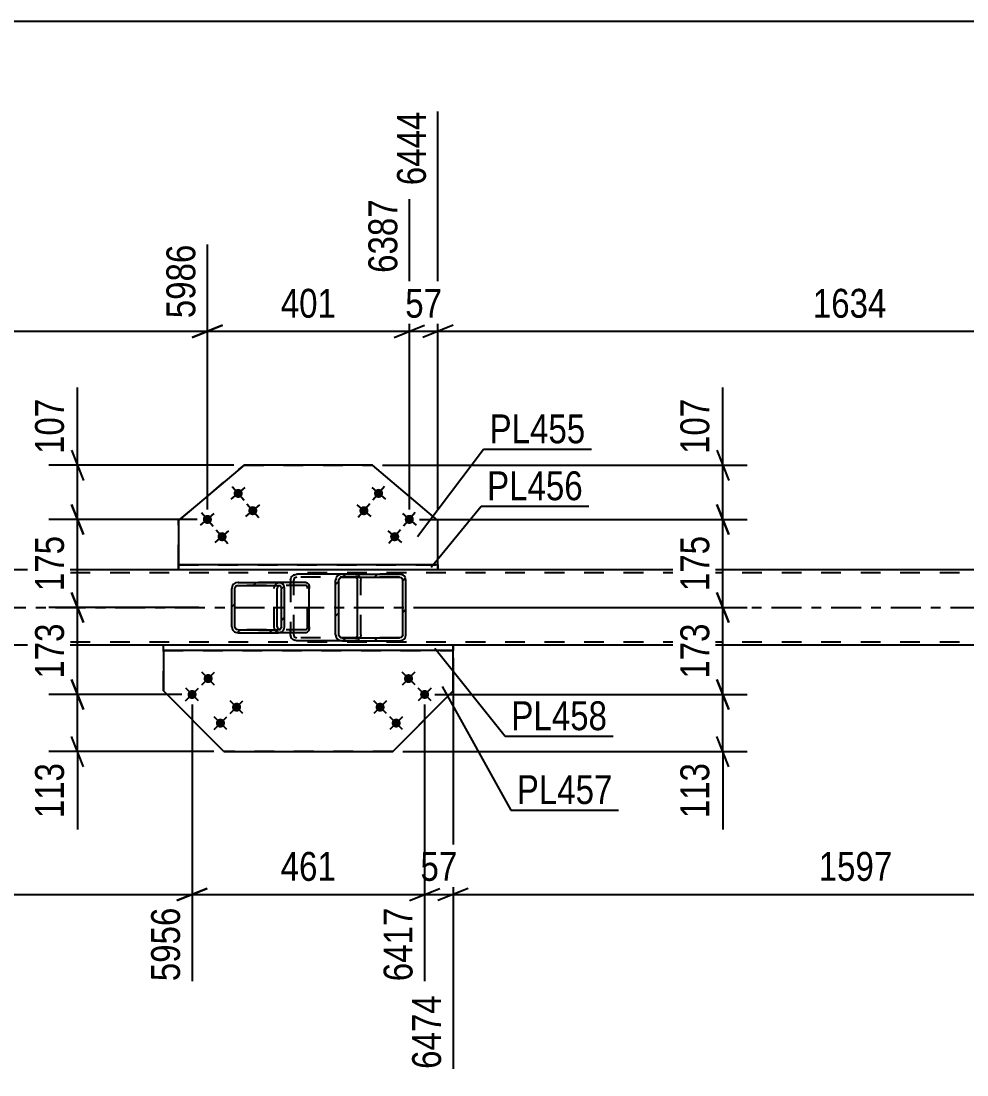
# Model space of a CAD drawing. Header units: millimetres. Extents: x 0 to 1189, y 0 to 841.
# Drawn here: x 353 to 446.9, y 301.8 to 406.4 of the extents above; entities that cross this region are included whole.
import ezdxf

# ---------------------------------------------------------------- set-up
doc = ezdxf.new("R2010")
doc.units = ezdxf.units.MM
doc.linetypes.add('DXK_LINE_DOT2', pattern=[3.9198, 1.9599, -1.9599])
doc.linetypes.add('DXK_LINE_DOT3', pattern=[5.9187, 2.979, -0.9799, 0.9799, -0.9799])
doc.styles.add('Arial Narrow', font='ARIALN.TTF', dxfattribs={"height": 0.2})

# ---------------------------------------------------------------- blocks, each defined once
blk = doc.blocks.new('Part-570348649-49617 - 49615')
at = {"linetype": 'Continuous'}
h = blk.add_hatch(dxfattribs=at)
h.set_pattern_fill('', scale=0.7, style=0, pattern_type=0)
h.set_pattern_definition([(45, (379.1143, 350.3297), (-1.57154, 1.57154), [])])
h.paths.add_polyline_path([(379.16, 350.1), (379.11, 350.33), (378.98, 350.52), (378.77, 350.65), (378.53, 350.7), (374.54, 350.7), (374.3, 350.65), (374.09, 350.52), (373.96, 350.33), (373.91, 350.1), (373.91, 346.3), (373.96, 346.07), (374.09, 345.88), (374.3, 345.75), (374.54, 345.7), (378.53, 345.7), (378.77, 345.75), (378.98, 345.88), (379.11, 346.07), (379.16, 346.3)])
h.paths.add_polyline_path([(378.82, 346.19), (378.75, 346.09), (378.65, 346.02), (378.53, 346), (374.54, 346), (374.42, 346.02), (374.32, 346.09), (374.25, 346.19), (374.22, 346.3), (374.22, 350.1), (374.25, 350.21), (374.32, 350.31), (374.42, 350.38), (374.54, 350.4), (378.53, 350.4), (378.65, 350.38), (378.75, 350.31), (378.82, 350.21), (378.85, 350.1), (378.85, 346.3)])
at = {"color": 2, "linetype": 'Continuous'}
for p, q in [((374.54, 350.7), (374.3, 350.65)), ((374.32, 350.31), (374.42, 350.38)), ((374.42, 350.38), (374.54, 350.4)), ((374.54, 350.7), (378.53, 350.7)), ((374.54, 350.4), (378.53, 350.4)), ((378.62, 350.38), (378.52, 350.31)), ((381.29, 350.7), (378.53, 350.7)), ((378.77, 350.65), (378.53, 350.7)), ((378.53, 350.4), (378.65, 350.38)), ((378.62, 350.38), (378.64, 350.38)), ((378.65, 350.38), (378.75, 350.31)), ((381.29, 350.7), (381.41, 350.65)), ((381.41, 350.65), (381.52, 350.52)), ((381.52, 350.52), (381.59, 350.33)), ((373.96, 350.33), (373.91, 350.1)), ((373.91, 346.3), (373.91, 350.1)), ((374.22, 350.1), (374.25, 350.21)), ((374.22, 346.3), (374.22, 350.1)), ((374.25, 350.21), (374.32, 350.31)), ((378.45, 350.21), (378.42, 350.1)), ((378.42, 346.3), (378.42, 350.1)), ((378.52, 350.31), (378.45, 350.21)), ((378.75, 350.31), (378.82, 350.21)), ((378.82, 350.21), (378.85, 350.1)), ((378.85, 346.3), (378.85, 350.1)), ((379.16, 350.1), (379.11, 350.33)), ((379.16, 346.3), (379.16, 350.1)), ((381.59, 350.33), (381.61, 350.1)), ((381.61, 346.3), (381.61, 350.1)), ((373.91, 346.3), (373.96, 346.07)), ((374.25, 346.19), (374.22, 346.3)), ((374.32, 346.09), (374.25, 346.19)), ((378.42, 346.3), (378.45, 346.19)), ((378.45, 346.19), (378.52, 346.09)), ((378.82, 346.19), (378.75, 346.09)), ((378.85, 346.3), (378.82, 346.19)), ((379.11, 346.07), (379.16, 346.3)), ((381.61, 346.3), (381.59, 346.07)), ((374.3, 345.75), (374.54, 345.7)), ((374.42, 346.02), (374.32, 346.09)), ((374.54, 346), (374.42, 346.02)), ((374.54, 346), (378.53, 346)), ((374.54, 345.7), (378.53, 345.7)), ((378.52, 346.09), (378.62, 346.02)), ((378.65, 346.02), (378.53, 346)), ((378.53, 345.7), (378.77, 345.75)), ((381.29, 345.7), (378.53, 345.7)), ((378.62, 346.02), (378.64, 346.02)), ((378.75, 346.09), (378.65, 346.02)), ((381.41, 345.75), (381.29, 345.7)), ((381.52, 345.88), (381.41, 345.75)), ((381.59, 346.07), (381.52, 345.88))]:
    blk.add_line(p, q, dxfattribs=at)
at = {"color": 7, "linetype": 'DXK_LINE_DOT2'}
for p, q in [((378.53, 350.7), (374.54, 350.7)), ((381.29, 350.4), (374.54, 350.4)), ((378.5, 350.65), (378.74, 350.7)), ((378.64, 350.38), (378.74, 350.4)), ((379.75, 350.4), (379.75, 350.7)), ((381.35, 350.38), (381.29, 350.4)), ((381.4, 350.31), (381.35, 350.38)), ((378.11, 350.1), (378.16, 350.33)), ((378.11, 346.3), (378.11, 350.1)), ((381.44, 350.21), (381.4, 350.31)), ((381.45, 350.1), (381.44, 350.21)), ((381.45, 346.3), (381.45, 350.1)), ((378.16, 346.07), (378.11, 346.3)), ((381.4, 346.09), (381.44, 346.19)), ((381.44, 346.19), (381.45, 346.3)), ((381.29, 346), (374.54, 346)), ((378.53, 345.7), (374.54, 345.7)), ((378.74, 345.7), (378.5, 345.75)), ((378.64, 346.02), (378.74, 346)), ((379.75, 345.7), (379.75, 346)), ((381.29, 346), (381.35, 346.02)), ((381.35, 346.02), (381.4, 346.09))]:
    blk.add_line(p, q, dxfattribs=at)
at = {"color": 2, "linetype": 'Continuous'}
for centre, start, end in [((374.52, 350.08), 111.1027, 156.0528), ((378.55, 350.08), 23.9472, 68.8973), ((374.52, 346.32), 203.9472, 248.8973), ((378.55, 346.32), 291.1027, 336.0528)]:
    blk.add_arc(centre, 0.616, start, end, dxfattribs=at)
at = {"color": 7, "linetype": 'DXK_LINE_DOT2'}
for centre, start, end in [((378.72, 350.08), 111.1035, 156.0537), ((378.72, 346.32), 203.9463, 248.8965)]:
    blk.add_arc(centre, 0.616, start, end, dxfattribs=at)
blk = doc.blocks.new('Part-570348649-49694 - 49615')
at = {"color": 2, "linetype": 'Continuous'}
for p, q in [((368.65, 351.95), (368.65, 352.45)), ((394.38, 352.45), (368.65, 352.45)), ((394.38, 351.95), (394.38, 352.45)), ((394.38, 352.45), (394.38, 351.95)), ((394.38, 351.95), (368.65, 351.95))]:
    blk.add_line(p, q, dxfattribs=at)
at = {"color": 7, "linetype": 'DXK_LINE_DOT2'}
for p, q in [((368.65, 352.45), (368.65, 351.95)), ((368.65, 352.45), (368.65, 352.45)), ((394.38, 352.45), (394.38, 352.45)), ((394.38, 352.45), (394.38, 352.45)), ((368.65, 351.95), (368.65, 351.95)), ((394.38, 351.95), (394.38, 351.95)), ((394.38, 351.95), (394.38, 351.95))]:
    blk.add_line(p, q, dxfattribs=at)
blk = doc.blocks.new('Part-570348649-49796 - 49615')
at = {"color": 2, "linetype": 'Continuous'}
for p, q in [((375.14, 362.32), (368.65, 356.83)), ((387.89, 362.32), (375.14, 362.32)), ((375.14, 362.32), (375.14, 362.32)), ((394.38, 356.83), (387.89, 362.32)), ((368.65, 356.83), (368.65, 352.45)), ((368.65, 356.83), (368.65, 356.83)), ((394.38, 352.45), (394.38, 356.83))]:
    blk.add_line(p, q, dxfattribs=at)
at = {"color": 7, "linetype": 'DXK_LINE_DOT2'}
for p, q in [((368.65, 356.83), (375.14, 362.32)), ((375.14, 362.32), (387.89, 362.32)), ((368.65, 352.45), (368.65, 356.83)), ((394.38, 352.45), (394.38, 356.83)), ((368.65, 352.45), (394.38, 352.45)), ((368.65, 352.45), (368.65, 352.45)), ((394.38, 352.45), (368.65, 352.45)), ((394.38, 352.45), (394.38, 352.45))]:
    blk.add_line(p, q, dxfattribs=at)
blk = doc.blocks.new('Part-570348649-49625 - 49615')
at = {"linetype": 'Continuous'}
h = blk.add_hatch(dxfattribs=at)
h.set_pattern_fill('', scale=0.7, style=0, pattern_type=0)
h.set_pattern_definition([(45, (391.1554, 351.1297), (-1.57154, 1.57154), [])])
h.paths.add_polyline_path([(391.2, 350.9), (391.16, 351.13), (391.02, 351.32), (390.81, 351.45), (390.57, 351.5), (384.86, 351.5), (384.62, 351.45), (384.41, 351.32), (384.27, 351.13), (384.22, 350.9), (384.22, 345.5), (384.27, 345.27), (384.41, 345.08), (384.62, 344.95), (384.86, 344.9), (390.57, 344.9), (390.81, 344.95), (391.02, 345.08), (391.16, 345.27), (391.2, 345.5)])
h.paths.add_polyline_path([(390.86, 345.39), (390.79, 345.29), (390.69, 345.22), (390.57, 345.2), (384.86, 345.2), (384.74, 345.22), (384.63, 345.29), (384.57, 345.39), (384.54, 345.5), (384.54, 350.9), (384.57, 351.01), (384.63, 351.11), (384.74, 351.18), (384.86, 351.2), (390.57, 351.2), (390.69, 351.18), (390.79, 351.11), (390.86, 351.01), (390.89, 350.9), (390.89, 345.5)])
at = {"color": 2, "linetype": 'Continuous'}
for p, q in [((380.14, 351.45), (380.38, 351.5)), ((384.86, 351.5), (380.38, 351.5)), ((384.86, 351.5), (384.62, 351.45)), ((384.86, 351.5), (390.57, 351.5)), ((390.81, 351.45), (390.57, 351.5)), ((379.75, 350.9), (379.8, 351.13)), ((379.75, 350.9), (379.75, 350.7)), ((384.27, 351.13), (384.22, 350.9)), ((384.22, 345.5), (384.22, 350.9)), ((384.54, 350.9), (384.57, 351.01)), ((384.54, 345.5), (384.54, 350.9)), ((384.57, 351.01), (384.63, 351.11)), ((384.63, 351.11), (384.74, 351.18)), ((384.74, 351.18), (384.86, 351.2)), ((384.86, 351.2), (390.57, 351.2)), ((386.22, 351.18), (386.09, 351.2)), ((386.32, 351.11), (386.22, 351.18)), ((386.39, 351.01), (386.32, 351.11)), ((386.41, 350.9), (386.39, 351.01)), ((386.41, 345.5), (386.41, 350.9)), ((390.57, 351.2), (390.69, 351.18)), ((390.69, 351.18), (390.79, 351.11)), ((390.79, 351.11), (390.86, 351.01)), ((390.86, 351.01), (390.89, 350.9)), ((390.89, 345.5), (390.89, 350.9)), ((391.2, 350.9), (391.16, 351.13)), ((391.2, 345.5), (391.2, 350.9)), ((379.75, 345.5), (379.75, 345.7)), ((379.8, 345.27), (379.75, 345.5)), ((384.22, 345.5), (384.27, 345.27)), ((384.57, 345.39), (384.54, 345.5)), ((384.63, 345.29), (384.57, 345.39)), ((384.74, 345.22), (384.63, 345.29)), ((384.86, 345.2), (384.74, 345.22)), ((384.86, 345.2), (390.57, 345.2)), ((386.09, 345.2), (386.22, 345.22)), ((386.22, 345.22), (386.32, 345.29)), ((386.32, 345.29), (386.39, 345.39)), ((386.39, 345.39), (386.41, 345.5)), ((390.69, 345.22), (390.57, 345.2)), ((390.79, 345.29), (390.69, 345.22)), ((390.86, 345.39), (390.79, 345.29)), ((390.89, 345.5), (390.86, 345.39)), ((391.16, 345.27), (391.2, 345.5)), ((380.38, 344.9), (380.14, 344.95)), ((384.86, 344.9), (380.38, 344.9)), ((384.62, 344.95), (384.86, 344.9)), ((384.86, 344.9), (390.57, 344.9)), ((390.57, 344.9), (390.81, 344.95))]:
    blk.add_line(p, q, dxfattribs=at)
at = {"color": 7, "linetype": 'DXK_LINE_DOT2'}
for p, q in [((390.57, 351.5), (384.86, 351.5)), ((386.09, 351.5), (386.34, 351.45)), ((379.75, 350.7), (379.75, 345.7)), ((380.09, 351.01), (380.07, 350.9)), ((380.07, 345.5), (380.07, 350.9)), ((380.16, 351.11), (380.09, 351.01)), ((380.26, 351.18), (380.16, 351.11)), ((380.38, 351.2), (380.26, 351.18)), ((390.57, 351.2), (380.38, 351.2)), ((386.68, 351.13), (386.73, 350.9)), ((386.73, 345.5), (386.73, 350.9)), ((380.07, 345.5), (380.09, 345.39)), ((380.09, 345.39), (380.16, 345.29)), ((380.16, 345.29), (380.26, 345.22)), ((380.26, 345.22), (380.38, 345.2)), ((390.57, 345.2), (380.38, 345.2)), ((386.73, 345.5), (386.68, 345.27)), ((386.09, 344.9), (384.86, 344.9)), ((386.34, 344.95), (386.09, 344.9)), ((386.09, 344.9), (390.57, 344.9))]:
    blk.add_line(p, q, dxfattribs=at)
at = {"color": 2, "linetype": 'Continuous'}
for centre, start, end in [((380.36, 350.88), 110.9282, 155.8647), ((384.84, 350.88), 110.9291, 155.8657), ((390.59, 350.88), 24.1343, 69.0709), ((380.36, 345.52), 204.1353, 249.0718), ((384.84, 345.52), 204.1343, 249.0709), ((390.59, 345.52), 290.9291, 335.8657)]:
    blk.add_arc(centre, 0.618, start, end, dxfattribs=at)
at = {"color": 7, "linetype": 'DXK_LINE_DOT2'}
for centre, start, end in [((386.12, 350.88), 24.1353, 69.0718), ((386.12, 345.52), 290.9282, 335.8647)]:
    blk.add_arc(centre, 0.618, start, end, dxfattribs=at)
blk = doc.blocks.new('Part-570348649-49631 - 49615')
at = {"color": 7, "linetype": 'DXK_LINE_DOT2'}
for p, q in [((975.29, 351.65), (143.37, 351.65)), ((394.38, 351.95), (368.65, 351.95)), ((975.29, 344.75), (143.37, 344.75)), ((395.88, 344.45), (367.15, 344.45))]:
    blk.add_line(p, q, dxfattribs=at)
at = {"color": 2, "linetype": 'Continuous'}
for p, q in [((368.65, 351.95), (290.51, 351.95)), ((473.21, 351.95), (394.38, 351.95)), ((367.15, 344.45), (290.39, 344.45)), ((472.91, 344.45), (395.88, 344.45))]:
    blk.add_line(p, q, dxfattribs=at)
at = {"color": 7, "linetype": 'DXK_LINE_DOT3'}
blk.add_line((143.37, 348.2), (975.29, 348.2), dxfattribs=at)
blk = doc.blocks.new('Part-570348649-49678 - 49615')
at = {"color": 2, "linetype": 'Continuous'}
for p, q in [((395.88, 344.45), (367.15, 344.45)), ((367.15, 343.95), (367.15, 344.45)), ((395.88, 343.95), (395.88, 344.45)), ((395.88, 344.45), (395.88, 343.95)), ((395.88, 343.95), (367.15, 343.95))]:
    blk.add_line(p, q, dxfattribs=at)
at = {"color": 7, "linetype": 'DXK_LINE_DOT2'}
for p, q in [((367.15, 343.95), (367.15, 344.45)), ((395.88, 344.45), (395.88, 344.45)), ((395.88, 344.45), (395.88, 344.45)), ((395.88, 343.95), (395.88, 343.95)), ((395.88, 343.95), (395.88, 343.95))]:
    blk.add_line(p, q, dxfattribs=at)
blk = doc.blocks.new('Part-570348649-49788 - 49615')
at = {"color": 2, "linetype": 'Continuous'}
for p, q in [((367.15, 343.95), (367.15, 339.93)), ((395.88, 339.93), (395.88, 343.95)), ((373.14, 333.9), (367.15, 339.93)), ((389.89, 333.9), (395.88, 339.93)), ((395.88, 339.93), (395.88, 339.93)), ((373.14, 333.9), (389.89, 333.9)), ((389.89, 333.9), (389.89, 333.9))]:
    blk.add_line(p, q, dxfattribs=at)
at = {"color": 7, "linetype": 'DXK_LINE_DOT2'}
for p, q in [((395.88, 343.95), (367.15, 343.95)), ((367.15, 343.95), (367.15, 343.95)), ((367.15, 343.95), (395.88, 343.95)), ((367.15, 339.93), (367.15, 343.95)), ((395.88, 343.95), (395.88, 343.95)), ((395.88, 339.93), (395.88, 343.95)), ((395.88, 339.93), (389.89, 333.9)), ((389.89, 333.9), (373.14, 333.9))]:
    blk.add_line(p, q, dxfattribs=at)
blk = doc.blocks.new('Bolt-570348649-49869 - 49615')
at = {"linetype": 'Continuous'}
for points in [[(371.89, 340.83), (371.82, 340.77), (371.74, 340.73), (371.65, 340.71), (371.55, 340.7), (371.46, 340.72), (371.37, 340.75), (371.29, 340.8), (371.23, 340.87), (371.18, 340.95), (371.14, 341.04), (371.13, 341.13), (371.13, 341.22), (371.16, 341.31), (371.2, 341.4), (371.26, 341.47), (371.33, 341.53), (371.42, 341.57), (371.51, 341.6), (371.6, 341.6), (371.7, 341.59), (371.78, 341.55), (371.86, 341.5), (371.93, 341.43), (371.98, 341.35), (372.01, 341.27), (372.03, 341.17), (372.02, 341.08), (372, 340.99), (371.95, 340.9)], [(370.3, 339.25), (370.22, 339.19), (370.14, 339.15), (370.05, 339.12), (369.96, 339.12), (369.86, 339.13), (369.77, 339.17), (369.7, 339.22), (369.63, 339.28), (369.58, 339.36), (369.55, 339.45), (369.53, 339.54), (369.54, 339.64), (369.56, 339.73), (369.6, 339.81), (369.66, 339.89), (369.74, 339.94), (369.82, 339.99), (369.91, 340.01), (370.01, 340.02), (370.1, 340), (370.19, 339.97), (370.26, 339.91), (370.33, 339.85), (370.38, 339.77), (370.42, 339.68), (370.43, 339.59), (370.42, 339.49), (370.4, 339.4), (370.36, 339.32)], [(374.71, 337.99), (374.64, 337.93), (374.56, 337.89), (374.46, 337.87), (374.37, 337.86), (374.28, 337.88), (374.19, 337.91), (374.11, 337.96), (374.04, 338.03), (373.99, 338.11), (373.96, 338.2), (373.95, 338.29), (373.95, 338.38), (373.98, 338.48), (374.02, 338.56), (374.08, 338.63), (374.15, 338.69), (374.24, 338.73), (374.33, 338.76), (374.42, 338.76), (374.51, 338.75), (374.6, 338.71), (374.68, 338.66), (374.75, 338.59), (374.8, 338.52), (374.83, 338.43), (374.84, 338.33), (374.84, 338.24), (374.81, 338.15), (374.77, 338.07)], [(373.12, 336.41), (373.04, 336.35), (372.96, 336.31), (372.87, 336.28), (372.77, 336.28), (372.68, 336.29), (372.59, 336.33), (372.51, 336.38), (372.45, 336.45), (372.4, 336.52), (372.36, 336.61), (372.35, 336.71), (372.35, 336.8), (372.38, 336.89), (372.42, 336.97), (372.48, 337.05), (372.55, 337.11), (372.64, 337.15), (372.73, 337.17), (372.82, 337.18), (372.92, 337.16), (373, 337.13), (373.08, 337.08), (373.15, 337.01), (373.2, 336.93), (373.23, 336.84), (373.25, 336.75), (373.24, 336.66), (373.22, 336.56), (373.18, 336.48)]]:
    blk.add_hatch(color=1, dxfattribs=at).paths.add_polyline_path(points)
at = {"color": 1, "linetype": 'Continuous'}
for p, q in [((370.94, 340.52), (372.22, 341.79)), ((372.21, 340.51), (370.94, 341.79)), ((369.34, 338.93), (370.62, 340.2)), ((370.61, 338.93), (369.35, 340.2)), ((373.76, 337.68), (375.03, 338.95)), ((375.03, 337.67), (373.76, 338.95)), ((373.43, 336.09), (372.16, 337.37)), ((372.16, 336.09), (373.44, 337.36))]:
    blk.add_line(p, q, dxfattribs=at)
blk = doc.blocks.new('Bolt-570348649-49870 - 49615')
at = {"linetype": 'Continuous'}
for points in [[(391.14, 340.83, -1), (391.77, 341.47, -1)], [(392.74, 339.25, -1), (393.37, 339.89, -1)], [(388.32, 337.99, -1), (388.96, 338.63, -1)], [(389.92, 336.41, -1), (390.55, 337.05, -1)]]:
    blk.add_hatch(color=1, dxfattribs=at).paths.add_polyline_path(points)
at = {"color": 1, "linetype": 'Continuous'}
for p, q in [((392.1, 340.52), (390.82, 341.79)), ((392.09, 341.79), (390.82, 340.51)), ((393.69, 338.93), (392.41, 340.2)), ((393.69, 340.2), (392.42, 338.93)), ((389.28, 337.68), (388, 338.95)), ((389.27, 338.95), (388, 337.67)), ((390.87, 337.37), (389.6, 336.09)), ((390.87, 336.09), (389.6, 337.36))]:
    blk.add_line(p, q, dxfattribs=at)
blk = doc.blocks.new('Bolt-570348649-49888 - 49615')
at = {"linetype": 'Continuous'}
for points in [[(388.83, 359.24), (388.76, 359.17), (388.68, 359.12), (388.59, 359.09), (388.5, 359.08), (388.4, 359.08), (388.31, 359.11), (388.23, 359.15), (388.16, 359.22), (388.1, 359.29), (388.06, 359.37), (388.04, 359.47), (388.03, 359.56), (388.05, 359.65), (388.09, 359.74), (388.14, 359.82), (388.21, 359.88), (388.29, 359.93), (388.37, 359.96), (388.47, 359.98), (388.56, 359.97), (388.65, 359.94), (388.74, 359.9), (388.81, 359.84), (388.86, 359.76), (388.91, 359.68), (388.93, 359.59), (388.93, 359.49), (388.91, 359.4), (388.88, 359.31)], [(387.37, 357.52), (387.3, 357.45), (387.22, 357.4), (387.14, 357.37), (387.04, 357.36), (386.95, 357.37), (386.86, 357.39), (386.78, 357.44), (386.7, 357.5), (386.65, 357.57), (386.61, 357.66), (386.58, 357.75), (386.58, 357.84), (386.6, 357.94), (386.63, 358.02), (386.69, 358.1), (386.75, 358.16), (386.83, 358.21), (386.92, 358.25), (387.01, 358.26), (387.11, 358.25), (387.2, 358.23), (387.28, 358.18), (387.35, 358.12), (387.41, 358.05), (387.45, 357.96), (387.47, 357.87), (387.48, 357.78), (387.46, 357.68), (387.43, 357.6)], [(391.88, 356.65), (391.81, 356.59), (391.73, 356.54), (391.64, 356.51), (391.55, 356.49), (391.46, 356.5), (391.37, 356.53), (391.28, 356.57), (391.21, 356.63), (391.15, 356.71), (391.11, 356.79), (391.09, 356.88), (391.09, 356.98), (391.1, 357.07), (391.14, 357.16), (391.19, 357.23), (391.26, 357.3), (391.34, 357.35), (391.43, 357.38), (391.52, 357.39), (391.62, 357.39), (391.71, 357.36), (391.79, 357.32), (391.86, 357.25), (391.92, 357.18), (391.96, 357.1), (391.98, 357), (391.98, 356.91), (391.97, 356.82), (391.93, 356.73)], [(390.43, 354.93), (390.36, 354.87), (390.28, 354.82), (390.19, 354.79), (390.1, 354.78), (390, 354.78), (389.91, 354.81), (389.83, 354.85), (389.76, 354.91), (389.7, 354.99), (389.66, 355.07), (389.64, 355.16), (389.63, 355.26), (389.65, 355.35), (389.69, 355.44), (389.74, 355.52), (389.81, 355.58), (389.89, 355.63), (389.98, 355.66), (390.07, 355.68), (390.16, 355.67), (390.25, 355.64), (390.34, 355.6), (390.41, 355.54), (390.47, 355.46), (390.51, 355.38), (390.53, 355.29), (390.53, 355.19), (390.51, 355.1), (390.48, 355.01)]]:
    blk.add_hatch(color=1, dxfattribs=at).paths.add_polyline_path(points)
at = {"color": 1, "linetype": 'Continuous'}
for p, q in [((387.8, 360.11), (389.17, 358.95)), ((389.06, 360.21), (387.9, 358.84)), ((386.34, 358.39), (387.72, 357.23)), ((387.61, 358.5), (386.45, 357.12)), ((390.85, 357.52), (392.22, 356.36)), ((392.12, 357.63), (390.95, 356.26)), ((389.4, 355.81), (390.77, 354.64)), ((390.66, 355.91), (389.5, 354.54))]:
    blk.add_line(p, q, dxfattribs=at)
blk = doc.blocks.new('Bolt-570348649-49889 - 49615')
at = {"linetype": 'Continuous'}
for points in [[(374.9, 359.82), (374.95, 359.74), (374.99, 359.65), (375, 359.56), (375, 359.47), (374.98, 359.37), (374.94, 359.29), (374.88, 359.22), (374.81, 359.15), (374.73, 359.11), (374.64, 359.08), (374.54, 359.08), (374.45, 359.09), (374.36, 359.12), (374.28, 359.17), (374.21, 359.24), (374.16, 359.31), (374.12, 359.4), (374.11, 359.49), (374.11, 359.59), (374.13, 359.68), (374.17, 359.76), (374.23, 359.84), (374.3, 359.9), (374.38, 359.94), (374.48, 359.97), (374.57, 359.98), (374.66, 359.96), (374.75, 359.93), (374.83, 359.88)], [(376.35, 358.1), (376.4, 358.02), (376.44, 357.94), (376.46, 357.84), (376.45, 357.75), (376.43, 357.66), (376.39, 357.57), (376.33, 357.5), (376.26, 357.44), (376.18, 357.39), (376.09, 357.37), (375.99, 357.36), (375.9, 357.37), (375.81, 357.4), (375.73, 357.45), (375.66, 357.52), (375.61, 357.6), (375.58, 357.68), (375.56, 357.78), (375.56, 357.87), (375.58, 357.96), (375.63, 358.05), (375.68, 358.12), (375.76, 358.18), (375.84, 358.23), (375.93, 358.25), (376.02, 358.26), (376.12, 358.25), (376.2, 358.21), (376.28, 358.16)], [(371.85, 357.23), (371.9, 357.16), (371.93, 357.07), (371.95, 356.98), (371.95, 356.88), (371.92, 356.79), (371.88, 356.71), (371.83, 356.63), (371.75, 356.57), (371.67, 356.53), (371.58, 356.5), (371.49, 356.49), (371.39, 356.51), (371.31, 356.54), (371.23, 356.59), (371.16, 356.65), (371.1, 356.73), (371.07, 356.82), (371.05, 356.91), (371.06, 357), (371.08, 357.1), (371.12, 357.18), (371.18, 357.25), (371.25, 357.32), (371.33, 357.36), (371.42, 357.39), (371.52, 357.39), (371.61, 357.38), (371.7, 357.35), (371.78, 357.3)], [(373.3, 355.52), (373.35, 355.44), (373.39, 355.35), (373.4, 355.26), (373.4, 355.16), (373.38, 355.07), (373.34, 354.99), (373.28, 354.91), (373.21, 354.85), (373.13, 354.81), (373.03, 354.78), (372.94, 354.78), (372.85, 354.79), (372.76, 354.82), (372.68, 354.87), (372.61, 354.93), (372.56, 355.01), (372.52, 355.1), (372.51, 355.19), (372.51, 355.29), (372.53, 355.38), (372.57, 355.46), (372.63, 355.54), (372.7, 355.6), (372.78, 355.64), (372.87, 355.67), (372.97, 355.68), (373.06, 355.66), (373.15, 355.63), (373.23, 355.58)]]:
    blk.add_hatch(color=1, dxfattribs=at).paths.add_polyline_path(points)
at = {"color": 1, "linetype": 'Continuous'}
for p, q in [((373.87, 358.95), (375.24, 360.11)), ((373.97, 360.21), (375.14, 358.84)), ((375.32, 357.23), (376.7, 358.39)), ((375.43, 358.5), (376.59, 357.12)), ((370.81, 356.36), (372.19, 357.52)), ((370.92, 357.63), (372.08, 356.26)), ((372.27, 354.64), (373.64, 355.81)), ((372.37, 355.91), (373.54, 354.54))]:
    blk.add_line(p, q, dxfattribs=at)
blk = doc.blocks.new('StraightDimension-570348649-63663 - 49615')
at = {"color": 7, "linetype": 'Continuous'}
for p, q in [((358.62, 362.32), (358.62, 370.05)), ((358.62, 362.32), (358.62, 370.05)), ((358.02, 363.82), (359.22, 360.82)), ((374.14, 362.32), (355.77, 362.32)), ((358.62, 356.94), (358.62, 362.32)), ((359.22, 355.44), (358.02, 358.44)), ((370.5, 356.94), (355.77, 356.94))]:
    blk.add_line(p, q, dxfattribs=at)
at = {"color": 0}
blk.add_wipeout([(357.87, 369.53), (353.67, 369.53), (353.67, 362.84), (357.87, 362.84)], dxfattribs=at)
at = {"color": 3, "style": 'Arial Narrow'}
blk.add_text('107', height=2.863, rotation=90.0002, dxfattribs=at).set_placement((357.27, 363.44))
blk = doc.blocks.new('StraightDimension-570348649-64327 - 49615')
at = {"color": 7, "linetype": 'Continuous'}
for p, q in [((422.04, 349.7), (423.24, 346.7)), ((394.52, 348.2), (425.04, 348.2)), ((422.64, 339.57), (422.64, 348.2)), ((423.24, 338.07), (422.04, 341.07)), ((394.05, 339.57), (425.04, 339.57))]:
    blk.add_line(p, q, dxfattribs=at)
at = {"color": 0}
blk.add_wipeout([(421.89, 347.23), (417.69, 347.23), (417.69, 340.54), (421.89, 340.54)], dxfattribs=at)
at = {"color": 3, "style": 'Arial Narrow'}
blk.add_text('173', height=2.863, rotation=90.0002, dxfattribs=at).set_placement((421.29, 341.14))
blk = doc.blocks.new('StraightDimension-570348649-51365 - 49615')
at = {"color": 7, "linetype": 'Continuous'}
for p, q in [((391.54, 357.94), (391.54, 388.73)), ((371.5, 357.94), (371.5, 384.23)), ((373, 376.21), (370, 375.01)), ((371.5, 375.61), (391.54, 375.61)), ((390.04, 375.01), (393.04, 376.21))]:
    blk.add_line(p, q, dxfattribs=at)
at = {"color": 0, "linetype": 'Continuous'}
blk.add_wipeout([(390.94, 389.33), (386.74, 389.33), (386.74, 380.81), (390.94, 380.81)], dxfattribs=at)
at = {"color": 0}
blk.add_wipeout([(384.86, 376.36), (384.86, 380.56), (378.18, 380.56), (378.18, 376.36)], dxfattribs=at)
at = {"color": 3, "linetype": 'Continuous', "style": 'Arial Narrow'}
blk.add_text('6387', height=2.863, rotation=90.0002, dxfattribs=at).set_placement((390.34, 381.41))
at = {"color": 3, "style": 'Arial Narrow'}
blk.add_text('401', height=2.863, dxfattribs=at).set_placement((378.78, 376.96))
blk = doc.blocks.new('StraightDimension-570348649-51363 - 49615')
at = {"color": 7, "linetype": 'Continuous'}
for p, q in [((394.38, 357.94), (394.38, 397.43)), ((476.06, 359.36), (476.06, 384.23)), ((395.88, 376.21), (392.88, 375.01)), ((394.38, 375.61), (476.06, 375.61)), ((474.56, 375.01), (477.56, 376.21))]:
    blk.add_line(p, q, dxfattribs=at)
at = {"color": 0}
blk.add_wipeout([(439.48, 376.36), (439.48, 380.56), (430.97, 380.56), (430.97, 376.36)], dxfattribs=at)
at = {"color": 3, "style": 'Arial Narrow'}
blk.add_text('1634', height=2.863, dxfattribs=at).set_placement((431.57, 376.96))
at = {"color": 0, "linetype": 'Continuous'}
blk.add_wipeout([(475.46, 384.83), (471.26, 384.83), (471.26, 376.31), (475.46, 376.31)], dxfattribs=at)
at = {"color": 3, "linetype": 'Continuous', "style": 'Arial Narrow'}
blk.add_text('8077', height=2.863, rotation=90.0002, dxfattribs=at).set_placement((474.86, 376.91))
blk = doc.blocks.new('StraightDimension-570348649-51364 - 49615')
at = {"color": 7, "linetype": 'Continuous'}
for p, q in [((394.38, 357.94), (394.38, 397.43)), ((391.54, 357.94), (391.54, 388.73)), ((390.04, 375.01), (393.04, 376.21)), ((391.54, 375.61), (394.38, 375.61)), ((395.88, 376.21), (392.88, 375.01))]:
    blk.add_line(p, q, dxfattribs=at)
at = {"color": 0, "linetype": 'Continuous'}
blk.add_wipeout([(393.78, 398.03), (389.58, 398.03), (389.58, 389.51), (393.78, 389.51)], dxfattribs=at)
at = {"color": 3, "linetype": 'Continuous', "style": 'Arial Narrow'}
blk.add_text('6444', height=2.863, rotation=90.0002, dxfattribs=at).set_placement((393.18, 390.11))
at = {"color": 0}
blk.add_wipeout([(395.39, 376.36), (395.39, 380.56), (390.53, 380.56), (390.53, 376.36)], dxfattribs=at)
at = {"color": 3, "style": 'Arial Narrow'}
blk.add_text('57', height=2.863, dxfattribs=at).set_placement((391.13, 376.96))
blk = doc.blocks.new('StraightDimension-570348649-51366 - 49615')
at = {"color": 7, "linetype": 'Continuous'}
for p, q in [((290.51, 360.17), (290.51, 397.43)), ((371.5, 357.94), (371.5, 384.23)), ((292.01, 376.21), (289.01, 375.01)), ((290.51, 375.61), (371.5, 375.61)), ((370, 375.01), (373, 376.21))]:
    blk.add_line(p, q, dxfattribs=at)
at = {"color": 0}
blk.add_wipeout([(335.26, 376.36), (335.26, 380.56), (326.75, 380.56), (326.75, 376.36)], dxfattribs=at)
at = {"color": 3, "style": 'Arial Narrow'}
blk.add_text('1620', height=2.863, dxfattribs=at).set_placement((327.35, 376.96))
at = {"color": 0, "linetype": 'Continuous'}
blk.add_wipeout([(370.9, 384.83), (366.7, 384.83), (366.7, 376.31), (370.9, 376.31)], dxfattribs=at)
at = {"color": 3, "linetype": 'Continuous', "style": 'Arial Narrow'}
blk.add_text('5986', height=2.863, rotation=90.0002, dxfattribs=at).set_placement((370.3, 376.91))
blk = doc.blocks.new('StraightDimension-570348649-53676 - 49615')
at = {"color": 7, "linetype": 'Continuous'}
for p, q in [((395.88, 343.2), (395.88, 302.42)), ((475.74, 338.57), (475.74, 311.12)), ((397.38, 320.33), (394.38, 319.13)), ((474.24, 319.13), (477.24, 320.33)), ((395.88, 319.73), (475.74, 319.73))]:
    blk.add_line(p, q, dxfattribs=at)
at = {"color": 0}
blk.add_wipeout([(440.07, 320.48), (440.07, 324.68), (431.55, 324.68), (431.55, 320.48)], dxfattribs=at)
at = {"color": 3, "style": 'Arial Narrow'}
blk.add_text('1597', height=2.863, dxfattribs=at).set_placement((432.15, 321.08))
at = {"color": 0, "linetype": 'Continuous'}
blk.add_wipeout([(475.14, 319.03), (470.94, 319.03), (470.94, 310.52), (475.14, 310.52)], dxfattribs=at)
at = {"color": 3, "linetype": 'Continuous', "style": 'Arial Narrow'}
blk.add_text('8071', height=2.863, rotation=90.0002, dxfattribs=at).set_placement((474.54, 311.12))
blk = doc.blocks.new('StraightDimension-570348649-53677 - 49615')
at = {"color": 7, "linetype": 'Continuous'}
for p, q in [((395.88, 343.2), (395.88, 302.42)), ((393.05, 338.57), (393.05, 311.12)), ((391.55, 319.13), (394.55, 320.33)), ((397.38, 320.33), (394.38, 319.13)), ((393.05, 319.73), (395.88, 319.73))]:
    blk.add_line(p, q, dxfattribs=at)
at = {"color": 0, "linetype": 'Continuous'}
blk.add_wipeout([(395.28, 310.33), (391.08, 310.33), (391.08, 301.82), (395.28, 301.82)], dxfattribs=at)
at = {"color": 3, "linetype": 'Continuous', "style": 'Arial Narrow'}
blk.add_text('6474', height=2.863, rotation=90.0002, dxfattribs=at).set_placement((394.68, 302.42))
at = {"color": 0}
blk.add_wipeout([(396.9, 320.48), (396.9, 324.68), (392.04, 324.68), (392.04, 320.48)], dxfattribs=at)
at = {"color": 3, "style": 'Arial Narrow'}
blk.add_text('57', height=2.863, dxfattribs=at).set_placement((392.64, 321.08))
blk = doc.blocks.new('StraightDimension-570348649-53678 - 49615')
at = {"color": 7, "linetype": 'Continuous'}
for p, q in [((369.98, 338.57), (369.98, 311.12)), ((393.05, 338.57), (393.05, 311.12)), ((371.48, 320.33), (368.48, 319.13)), ((391.55, 319.13), (394.55, 320.33)), ((369.98, 319.73), (393.05, 319.73))]:
    blk.add_line(p, q, dxfattribs=at)
at = {"color": 0}
blk.add_wipeout([(384.86, 320.48), (384.86, 324.68), (378.17, 324.68), (378.17, 320.48)], dxfattribs=at)
at = {"color": 3, "style": 'Arial Narrow'}
blk.add_text('461', height=2.863, dxfattribs=at).set_placement((378.77, 321.08))
at = {"color": 0, "linetype": 'Continuous'}
blk.add_wipeout([(392.45, 319.03), (388.25, 319.03), (388.25, 310.52), (392.45, 310.52)], dxfattribs=at)
at = {"color": 3, "linetype": 'Continuous', "style": 'Arial Narrow'}
blk.add_text('6417', height=2.863, rotation=90.0002, dxfattribs=at).set_placement((391.85, 311.12))
blk = doc.blocks.new('StraightDimension-570348649-53679 - 49615')
at = {"color": 7, "linetype": 'Continuous'}
for p, q in [((290.39, 342.95), (290.39, 302.42)), ((369.98, 338.57), (369.98, 311.12)), ((291.89, 320.33), (288.89, 319.13)), ((368.48, 319.13), (371.48, 320.33)), ((290.39, 319.73), (369.98, 319.73))]:
    blk.add_line(p, q, dxfattribs=at)
at = {"color": 0}
blk.add_wipeout([(334.44, 320.48), (334.44, 324.68), (325.93, 324.68), (325.93, 320.48)], dxfattribs=at)
at = {"color": 3, "style": 'Arial Narrow'}
blk.add_text('1592', height=2.863, dxfattribs=at).set_placement((326.53, 321.08))
at = {"color": 0, "linetype": 'Continuous'}
blk.add_wipeout([(369.38, 319.03), (365.18, 319.03), (365.18, 310.52), (369.38, 310.52)], dxfattribs=at)
at = {"color": 3, "linetype": 'Continuous', "style": 'Arial Narrow'}
blk.add_text('5956', height=2.863, rotation=90.0002, dxfattribs=at).set_placement((368.78, 311.12))
blk = doc.blocks.new('StraightDimension-570348649-54212 - 49615')
at = {"color": 7, "linetype": 'Continuous'}
blk.add_line((132.52, 406.4), (986.15, 406.4), dxfattribs=at)
blk = doc.blocks.new('StraightDimension-570348649-63664 - 49615')
at = {"color": 7, "linetype": 'Continuous'}
for p, q in [((358.02, 358.44), (359.22, 355.44)), ((370.5, 356.94), (355.77, 356.94)), ((358.62, 348.2), (358.62, 356.94)), ((359.22, 346.7), (358.02, 349.7)), ((370.64, 348.2), (355.77, 348.2))]:
    blk.add_line(p, q, dxfattribs=at)
at = {"color": 0}
blk.add_wipeout([(357.87, 355.91), (353.67, 355.91), (353.67, 349.23), (357.87, 349.23)], dxfattribs=at)
at = {"color": 3, "style": 'Arial Narrow'}
blk.add_text('175', height=2.863, rotation=90.0002, dxfattribs=at).set_placement((357.27, 349.83))
blk = doc.blocks.new('StraightDimension-570348649-63665 - 49615')
at = {"color": 7, "linetype": 'Continuous'}
for p, q in [((358.02, 349.7), (359.22, 346.7)), ((370.64, 348.2), (355.77, 348.2)), ((358.62, 339.57), (358.62, 348.2)), ((359.22, 338.07), (358.02, 341.07)), ((368.98, 339.57), (355.77, 339.57))]:
    blk.add_line(p, q, dxfattribs=at)
at = {"color": 0}
blk.add_wipeout([(357.87, 347.23), (353.67, 347.23), (353.67, 340.54), (357.87, 340.54)], dxfattribs=at)
at = {"color": 3, "style": 'Arial Narrow'}
blk.add_text('173', height=2.863, rotation=90.0002, dxfattribs=at).set_placement((357.27, 341.14))
blk = doc.blocks.new('StraightDimension-570348649-63666 - 49615')
at = {"color": 7, "linetype": 'Continuous'}
for p, q in [((358.02, 341.07), (359.22, 338.07)), ((368.98, 339.57), (355.77, 339.57)), ((358.62, 333.9), (358.62, 339.57)), ((359.22, 332.4), (358.02, 335.4)), ((372.14, 333.9), (355.77, 333.9)), ((358.62, 333.9), (358.62, 326.16)), ((358.62, 333.9), (358.62, 326.16))]:
    blk.add_line(p, q, dxfattribs=at)
at = {"color": 0}
blk.add_wipeout([(357.87, 333.37), (353.67, 333.37), (353.67, 326.69), (357.87, 326.69)], dxfattribs=at)
at = {"color": 3, "style": 'Arial Narrow'}
blk.add_text('113', height=2.863, rotation=90.0002, dxfattribs=at).set_placement((357.27, 327.29))
blk = doc.blocks.new('StraightDimension-570348649-64325 - 49615')
at = {"color": 7, "linetype": 'Continuous'}
for p, q in [((422.64, 362.32), (422.64, 370.05)), ((422.64, 362.32), (422.64, 370.05)), ((422.04, 363.82), (423.24, 360.82)), ((388.89, 362.32), (425.04, 362.32)), ((422.64, 356.94), (422.64, 362.32)), ((423.24, 355.44), (422.04, 358.44)), ((392.54, 356.94), (425.04, 356.94))]:
    blk.add_line(p, q, dxfattribs=at)
at = {"color": 0}
blk.add_wipeout([(421.89, 369.53), (417.69, 369.53), (417.69, 362.84), (421.89, 362.84)], dxfattribs=at)
at = {"color": 3, "style": 'Arial Narrow'}
blk.add_text('107', height=2.863, rotation=90.0002, dxfattribs=at).set_placement((421.29, 363.44))
blk = doc.blocks.new('StraightDimension-570348649-64326 - 49615')
at = {"color": 7, "linetype": 'Continuous'}
for p, q in [((422.04, 358.44), (423.24, 355.44)), ((392.54, 356.94), (425.04, 356.94)), ((422.64, 348.2), (422.64, 356.94)), ((423.24, 346.7), (422.04, 349.7)), ((394.52, 348.2), (425.04, 348.2))]:
    blk.add_line(p, q, dxfattribs=at)
at = {"color": 0}
blk.add_wipeout([(421.89, 355.91), (417.69, 355.91), (417.69, 349.23), (421.89, 349.23)], dxfattribs=at)
at = {"color": 3, "style": 'Arial Narrow'}
blk.add_text('175', height=2.863, rotation=90.0002, dxfattribs=at).set_placement((421.29, 349.83))
blk = doc.blocks.new('StraightDimension-570348649-64328 - 49615')
at = {"color": 7, "linetype": 'Continuous'}
for p, q in [((422.04, 341.07), (423.24, 338.07)), ((394.05, 339.57), (425.04, 339.57)), ((422.64, 333.9), (422.64, 339.57)), ((423.24, 332.4), (422.04, 335.4)), ((390.89, 333.9), (425.04, 333.9)), ((422.64, 333.9), (422.64, 326.16)), ((422.64, 333.9), (422.64, 326.16))]:
    blk.add_line(p, q, dxfattribs=at)
at = {"color": 0}
blk.add_wipeout([(421.89, 333.37), (417.69, 333.37), (417.69, 326.69), (421.89, 326.69)], dxfattribs=at)
at = {"color": 3, "style": 'Arial Narrow'}
blk.add_text('113', height=2.863, rotation=90.0002, dxfattribs=at).set_placement((421.29, 327.29))
blk = doc.blocks.new('Mark-570348649-53937 - 49615')
at = {"color": 30, "linetype": 'Continuous'}
for p, q in [((392.34, 355.24), (398.9, 363.9)), ((398.9, 363.9), (409.61, 363.9))]:
    blk.add_line(p, q, dxfattribs=at)
at = {"color": 0}
blk.add_wipeout([(409.01, 364.5), (409.01, 367.5), (399.5, 367.5), (399.5, 364.5)], dxfattribs=at)
blk.add_wipeout([(409.01, 364.5), (409.01, 367.5), (399.5, 367.5), (399.5, 364.5)], dxfattribs=at)
at = {"color": 3, "style": 'Arial Narrow'}
blk.add_text('PL455', height=2.863, dxfattribs=at).set_placement((399.5, 364.5))
blk = doc.blocks.new('Mark-570348649-53865 - 49615')
at = {"color": 30, "linetype": 'Continuous'}
for p, q in [((394.07, 344.18), (401.06, 335.43)), ((401.06, 335.43), (411.77, 335.43))]:
    blk.add_line(p, q, dxfattribs=at)
at = {"color": 0}
blk.add_wipeout([(411.17, 336.03), (411.17, 339.03), (401.66, 339.03), (401.66, 336.03)], dxfattribs=at)
blk.add_wipeout([(411.17, 336.03), (411.17, 339.03), (401.66, 339.03), (401.66, 336.03)], dxfattribs=at)
at = {"color": 3, "style": 'Arial Narrow'}
blk.add_text('PL458', height=2.863, dxfattribs=at).set_placement((401.66, 336.03))
blk = doc.blocks.new('Mark-570348649-53889 - 49615')
at = {"color": 30, "linetype": 'Continuous'}
for p, q in [((393.71, 352.22), (398.65, 358.25)), ((398.65, 358.25), (409.35, 358.25))]:
    blk.add_line(p, q, dxfattribs=at)
at = {"color": 0}
blk.add_wipeout([(408.75, 358.85), (408.75, 361.85), (399.25, 361.85), (399.25, 358.85)], dxfattribs=at)
blk.add_wipeout([(408.75, 358.85), (408.75, 361.85), (399.25, 361.85), (399.25, 358.85)], dxfattribs=at)
at = {"color": 3, "style": 'Arial Narrow'}
blk.add_text('PL456', height=2.863, dxfattribs=at).set_placement((399.25, 358.85))
blk = doc.blocks.new('Mark-570348649-53913 - 49615')
at = {"color": 30, "linetype": 'Continuous'}
for p, q in [((394.8, 340.35), (401.6, 328.1)), ((401.6, 328.1), (412.3, 328.1))]:
    blk.add_line(p, q, dxfattribs=at)
at = {"color": 0}
blk.add_wipeout([(411.7, 328.7), (411.7, 331.7), (402.2, 331.7), (402.2, 328.7)], dxfattribs=at)
blk.add_wipeout([(411.7, 328.7), (411.7, 331.7), (402.2, 331.7), (402.2, 328.7)], dxfattribs=at)
at = {"color": 3, "style": 'Arial Narrow'}
blk.add_text('PL457', height=2.863, dxfattribs=at).set_placement((402.2, 328.7))

msp = doc.modelspace()

# ---------------------------------------------------------------- block references
for name in ['Part-570348649-49796 - 49615', 'Bolt-570348649-49889 - 49615', 'Bolt-570348649-49888 - 49615', 'Part-570348649-49694 - 49615', 'Part-570348649-49631 - 49615', 'Part-570348649-49625 - 49615', 'Part-570348649-49617 - 49615', 'Part-570348649-49678 - 49615', 'Part-570348649-49788 - 49615', 'Bolt-570348649-49869 - 49615', 'Bolt-570348649-49870 - 49615']:
    msp.add_blockref(name, (0, 0))

# ---------------------------------------------------------------- next in the draw order: block references
for name in ['StraightDimension-570348649-63663 - 49615', 'StraightDimension-570348649-64327 - 49615']:
    msp.add_blockref(name, (0, 0))

# ---------------------------------------------------------------- next in the draw order: block references
for name in ['StraightDimension-570348649-51365 - 49615', 'StraightDimension-570348649-53676 - 49615']:
    msp.add_blockref(name, (0, 0))

# ---------------------------------------------------------------- next in the draw order: block references
for name in ['StraightDimension-570348649-51366 - 49615', 'StraightDimension-570348649-51363 - 49615', 'StraightDimension-570348649-53677 - 49615']:
    msp.add_blockref(name, (0, 0))

# ---------------------------------------------------------------- next in the draw order: block references
for name in ['StraightDimension-570348649-51364 - 49615', 'StraightDimension-570348649-53678 - 49615']:
    msp.add_blockref(name, (0, 0))

# ---------------------------------------------------------------- next in the draw order: block references
for name in ['StraightDimension-570348649-54212 - 49615', 'StraightDimension-570348649-53679 - 49615', 'StraightDimension-570348649-64328 - 49615']:
    msp.add_blockref(name, (0, 0))

# ---------------------------------------------------------------- next in the draw order: block references
for name in ['StraightDimension-570348649-64325 - 49615', 'StraightDimension-570348649-63664 - 49615', 'Mark-570348649-53865 - 49615']:
    msp.add_blockref(name, (0, 0))

# ---------------------------------------------------------------- next in the draw order: block references
for name in ['StraightDimension-570348649-64326 - 49615', 'StraightDimension-570348649-63665 - 49615', 'Mark-570348649-53913 - 49615']:
    msp.add_blockref(name, (0, 0))

# ---------------------------------------------------------------- next in the draw order: block references
for name in ['Mark-570348649-53937 - 49615', 'StraightDimension-570348649-63666 - 49615']:
    msp.add_blockref(name, (0, 0))

# ---------------------------------------------------------------- next in the draw order: block references
msp.add_blockref('Mark-570348649-53889 - 49615', (0, 0))

doc.saveas('drawing.dxf')
